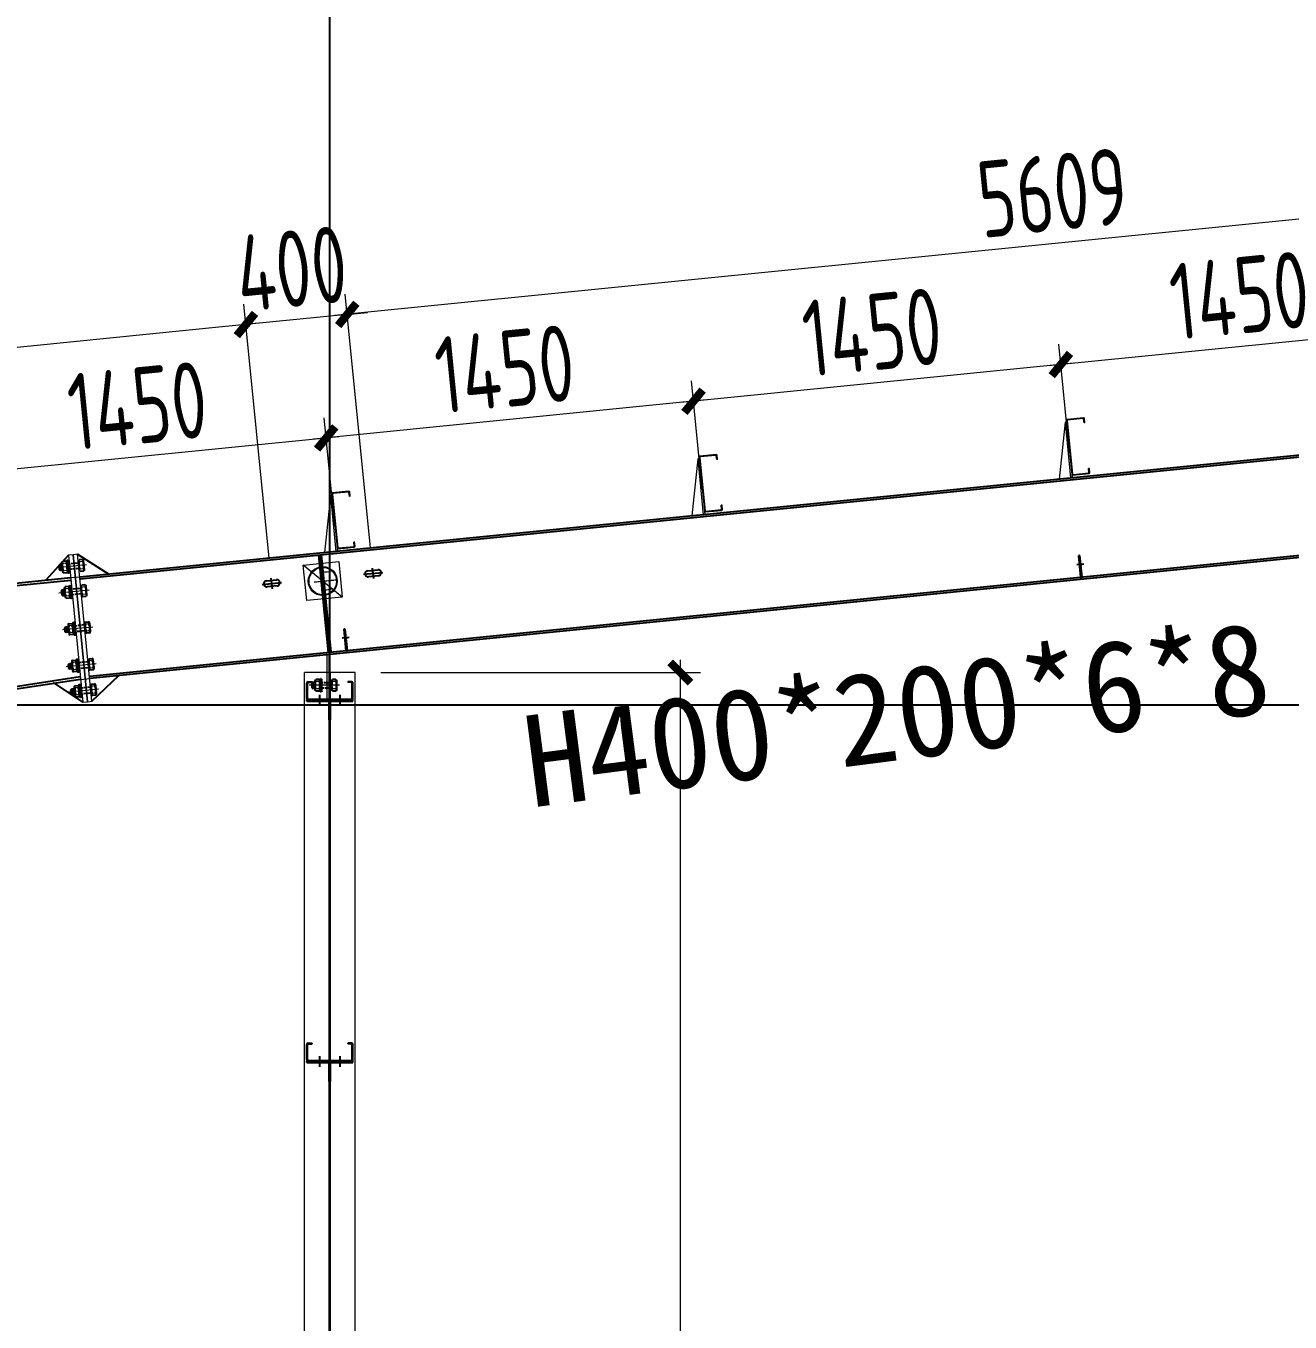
# Model space of a CAD drawing. Header units: millimetres. Extents: x -300006 to 582436, y -239689 to 0.
# Drawn here: x -84396 to -79431, y -214341 to -209249 of the extents above; entities that cross this region are included whole.
import ezdxf

# ---------------------------------------------------------------- set-up
doc = ezdxf.new("R2010")
doc.units = ezdxf.units.MM
for name, pattern in [('ACAD_ISO02W100', [15, 12, -3]), ('CENTERX2', [101.6, 63.5, -12.7, 12.7, -12.7]), ('DIVIDE2', [15.875, 6.35, -3.175, 0, -3.175, 0, -3.175])]:
    doc.linetypes.add(name, pattern=pattern)
for name, color, linetype in [('CENTER', 1, 'Continuous'), ('OTHEA', 253, 'Continuous'), ('PUB_HATCH', 8, 'Continuous'), ('一般文字', 6, 'Continuous'), ('螺栓', 15, 'Continuous')]:
    doc.layers.add(name, color=color, linetype=linetype)
doc.layers.add('钢架', color=7, linetype='Continuous', lineweight=25)
doc.styles.add('宋体', font='')
doc.styles.add('样式 1', font='gbenor.shx', dxfattribs={"width": 0.8, "height": 300})
doc.styles.get('宋体').set_extended_font_data('SimSun')
doc.dimstyles.new('1细化GJ实际标注', dxfattribs={"dimtxt": 800, "dimasz": 80, "dimexe": 80, "dimexo": 100, "dimgap": 50, "dimtad": 1, "dimdec": 0, "dimzin": 0, "dimdsep": 46, "dimtxsty": '样式 1', "dimblk1": 'ARCHTICK', "dimblk2": 'ARCHTICK', "dimsah": 1, "dimcen": 0.09, "dimdle": 50, "dimclrd": 252, "dimclre": 252, "dimclrt": 7, "dimadec": 0, "dimazin": 0, "dimtfac": 1, "dimtdec": 0, "dimtix": 1, "dimtmove": 2, "dimatfit": 3, "dimldrblk": 'ARCHTICK', "dimfxl": 80, "dimtolj": 1, "dimtzin": 0, "dimlwd": 13, "dimlwe": 13, "dimarcsym": 0})

# ---------------------------------------------------------------- blocks, each defined once
blk = doc.blocks.new('螺栓')
at = {"layer": 'CENTER', "lineweight": 18, "ltscale": 10}
blk.add_line((-69.5, 0), (50, 0), dxfattribs=at)
at = {"layer": '螺栓'}
for p, q in [((-58, -18.1), (-58, 18.1)), ((-58, 18.1), (-58, -18.1)), ((-55.3, 22), (-42.4, 22)), ((-39.7, -18.1), (-39.7, 18.1)), ((-39.7, -18.1), (-39.7, 18.1)), ((-39.7, -11), (-39.7, 11)), ((0, -22), (0, 22)), ((2.7, 24.7), (4.6, 24.7)), ((7.3, 22), (7.3, -22)), ((7.3, -18.1), (7.3, 18.1)), ((10.1, 22), (22.9, 22)), ((25.7, -18.1), (25.7, 18.1)), ((25.7, -18.1), (25.7, 18.1)), ((25.7, -11), (25.7, 11)), ((25.7, 11), (36.7, 11)), ((36.7, 11), (39.4, 8.2)), ((39.4, 8.2), (39.4, -7.9)), ((-58, -14.1), (-58, -18.1)), ((-42.4, -22), (-55.3, -22)), ((4.6, -24.8), (2.7, -24.8)), ((7.3, -14.1), (7.3, -18.1)), ((22.9, -22), (10.1, -22)), ((34.8, -11), (25.7, -11)), ((37.1, -11), (34.8, -11)), ((39.4, -7.9), (37.1, -11))]:
    blk.add_line(p, q, dxfattribs=at)
at = {"layer": '螺栓', "color": 5, "linetype": 'ACAD_ISO02W100'}
for p, q in [((-58, -11), (-58, 11)), ((7.3, 11), (-39.7, 11)), ((7.3, -11), (7.3, 11)), ((-39.7, -11), (7.3, -11))]:
    blk.add_line(p, q, dxfattribs=at)
at = {"layer": '螺栓', "lineweight": 18}
for p, q in [((-55.3, 14.1), (-42.4, 14.1)), ((10.1, 14.1), (22.9, 14.1)), ((-55.3, -14.1), (-42.4, -14.1)), ((10.1, -14.1), (22.9, -14.1))]:
    blk.add_line(p, q, dxfattribs=at)
at = {"layer": '螺栓', "color": 5}
for p, q in [((26, 0), (25.8, -11)), ((26.2, 11), (26, 0)), ((27.5, 0), (27.4, -0.7)), ((27.5, 5.1), (27.5, 3.6)), ((27.5, 2.9), (27.5, 1.5)), ((27.5, 0.7), (27.5, 0)), ((27.7, 11), (27.6, 10.2)), ((27.6, 9.5), (27.6, 8)), ((27.6, 7.3), (27.6, 5.8)), ((28.9, 0), (28.7, -11)), ((29.1, 11), (28.9, 0)), ((30.5, 5.1), (30.4, 3.6)), ((30.4, 2.9), (30.4, 1.4)), ((30.4, 0.7), (30.4, 0)), ((30.4, 0), (30.4, -0.8)), ((30.6, 11), (30.5, 10.1)), ((30.5, 9.4), (30.5, 8)), ((30.5, 7.2), (30.5, 5.8)), ((31.8, 0), (31.6, -11)), ((32, 11), (31.8, 0)), ((33.4, 5), (33.3, 3.5)), ((33.3, 2.8), (33.3, 1.4)), ((33.3, 0.6), (33.3, 0)), ((33.3, 0), (33.3, -0.8)), ((33.4, 9.4), (33.4, 7.9)), ((33.4, 7.2), (33.4, 5.7)), ((33.5, 11), (33.5, 10.1)), ((34.7, 0), (34.5, -11)), ((34.9, 11), (34.7, 0)), ((36.2, 2.8), (36.2, 1.3)), ((36.2, 0.6), (36.2, 0)), ((36.2, 0), (36.2, -0.9)), ((36.4, 9.3), (36.3, 7.9)), ((36.3, 7.1), (36.3, 5.7)), ((36.3, 5), (36.3, 3.5)), ((36.4, 11), (36.4, 10)), ((37.6, 0), (37.5, -10.5)), ((37.8, 9.8), (37.6, 0)), ((39.2, 2.7), (39.1, 1.3)), ((39.1, 0.5), (39.1, 0)), ((39.1, 0), (39.1, -0.9)), ((39.3, 8.4), (39.2, 7.8)), ((39.2, 7.1), (39.2, 5.6)), ((39.2, 4.9), (39.2, 3.4)), ((27.4, -5.8), (27.3, -7.3)), ((27.3, -8), (27.3, -9.4)), ((27.3, -10.2), (27.3, -11)), ((27.4, -1.4), (27.4, -2.9)), ((27.4, -3.6), (27.4, -5.1)), ((30.3, -5.9), (30.2, -7.3)), ((30.2, -8), (30.2, -9.5)), ((30.2, -10.2), (30.2, -11)), ((30.3, -1.5), (30.3, -2.9)), ((30.3, -3.7), (30.3, -5.1)), ((33.1, -8.1), (33.1, -9.5)), ((33.1, -10.3), (33.1, -11)), ((33.3, -1.5), (33.2, -3)), ((33.2, -3.7), (33.2, -5.2)), ((33.2, -5.9), (33.2, -7.4)), ((36.1, -8.1), (36, -9.6)), ((36, -10.3), (36, -11)), ((36.2, -1.6), (36.1, -3.1)), ((36.1, -3.8), (36.1, -5.2)), ((36.1, -6), (36.1, -7.4)), ((39.1, -1.6), (39, -3.1)), ((39, -3.8), (39, -5.3)), ((39, -6), (39, -7.5)), ((39, -8.2), (39, -8.5))]:
    blk.add_line(p, q, dxfattribs=at)
at = {"layer": '螺栓'}
for centre, radius, start, end in [((-53.8, 18.1), 4.18, 110.0359, 249.9631), ((-20.3, 0), 37.7, 157.9879, 202.0111), ((-43.9, 18.1), 4.18, 290.0359, 69.9631), ((-77.4, 0), 37.7, 337.9879, 22.0111), ((2.7, 22), 2.75, 89.9995, 179.9995), ((4.6, 22), 2.75, 359.9995, 89.9995), ((11.5, 18.1), 4.18, 110.0359, 249.9631), ((45.1, 0), 37.7, 157.9879, 202.0111), ((21.5, 18.1), 4.18, 290.0359, 69.9631), ((-12.1, 0), 37.7, 337.9879, 22.0111), ((-53.8, -18.1), 4.18, 110.0359, 249.9631), ((-43.9, -18.1), 4.18, 290.0359, 69.9631), ((2.7, -22), 2.75, 179.9995, 269.9995), ((4.6, -22), 2.75, 269.9995, 359.9995), ((11.5, -18.1), 4.18, 110.0359, 249.9631), ((21.5, -18.1), 4.18, 290.0359, 69.9631)]:
    blk.add_arc(centre, radius, start, end, dxfattribs=at)
blk = doc.blocks.new('_ArchTick')
at = {"color": 0, "linetype": 'ByBlock', "const_width": 0.4}
blk.add_lwpolyline([(-0.5, -0.5), (0.5, 0.5)], dxfattribs=at)
blk = doc.blocks.new('*D422')
at = {"color": 252, "lineweight": 13, "transparency": 16777216}
for p, q in [((-78854.1, -210781), (-78896.6, -210355.6)), ((-78838.9, -210430.3), (-80381.2, -210584.4)), ((-80296.9, -210925.1), (-80339.4, -210499.8))]:
    blk.add_line(p, q, dxfattribs=at)
at = {"layer": 'Defpoints', "color": 0, "transparency": 16777216}
for p in [(-80331.4, -210579.4), (-78844.1, -210880.5), (-80286.9, -211024.6)]:
    blk.add_point(p, dxfattribs=at)
at = {"color": 252, "lineweight": 13, "transparency": 16777216, "xscale": 80, "yscale": 80, "zscale": 80}
for p, rotation in [((-78888.6, -210435.2), 5.705221737522388), ((-80331.4, -210579.4), 185.7052217375224)]:
    blk.add_blockref('_ArchTick', p, dxfattribs=dict(at, rotation=rotation))
at = {"color": 7, "transparency": 16777216, "insert": (-79629.9, -210308.3), "char_height": 300, "attachment_point": 5, "rotation": 5.7052, "style": '样式 1'}
blk.add_mtext('\\A1;1450', dxfattribs=at)
blk = doc.blocks.new('*D423')
at = {"color": 252, "lineweight": 13, "transparency": 16777216}
for p, q in [((-80296.9, -210925.3), (-80339.4, -210499.9)), ((-80281.7, -210574.6), (-81824, -210728.6)), ((-81739.7, -211069.4), (-81782.2, -210644.1))]:
    blk.add_line(p, q, dxfattribs=at)
at = {"layer": 'Defpoints', "color": 0, "transparency": 16777216}
for p in [(-81774.2, -210723.7), (-80286.9, -211024.8), (-81729.7, -211168.9)]:
    blk.add_point(p, dxfattribs=at)
at = {"color": 252, "lineweight": 13, "transparency": 16777216, "xscale": 80, "yscale": 80, "zscale": 80}
for p, rotation in [((-80331.4, -210579.5), 5.705221737522388), ((-81774.2, -210723.7), 185.7052217375224)]:
    blk.add_blockref('_ArchTick', p, dxfattribs=dict(at, rotation=rotation))
at = {"color": 7, "transparency": 16777216, "insert": (-81072.7, -210452.6), "char_height": 300, "attachment_point": 5, "rotation": 5.7052, "style": '样式 1'}
blk.add_mtext('\\A1;1450', dxfattribs=at)
blk = doc.blocks.new('*D424')
at = {"color": 252, "lineweight": 13, "transparency": 16777216}
for p, q in [((-81739.7, -211069.6), (-81782.2, -210644.2)), ((-81724.5, -210718.8), (-83266.8, -210872.9)), ((-83182.5, -211213.7), (-83225, -210788.3))]:
    blk.add_line(p, q, dxfattribs=at)
at = {"layer": 'Defpoints', "color": 0, "transparency": 16777216}
for p in [(-83217, -210868), (-81729.7, -211169.1), (-83172.6, -211313.2)]:
    blk.add_point(p, dxfattribs=at)
at = {"color": 252, "lineweight": 13, "transparency": 16777216, "xscale": 80, "yscale": 80, "zscale": 80}
for p, rotation in [((-81774.2, -210723.8), 5.705221737522388), ((-83217, -210868), 185.7052217375224)]:
    blk.add_blockref('_ArchTick', p, dxfattribs=dict(at, rotation=rotation))
at = {"color": 7, "transparency": 16777216, "insert": (-82515.5, -210596.9), "char_height": 300, "attachment_point": 5, "rotation": 5.7052, "style": '样式 1'}
blk.add_mtext('\\A1;1450', dxfattribs=at)
blk = doc.blocks.new('*D425')
at = {"color": 252, "lineweight": 13, "transparency": 16777216}
for p, q in [((-83182.5, -211213.8), (-83225, -210788.5)), ((-83167.3, -210863.1), (-84709.6, -211017.2)), ((-84625.3, -211358), (-84667.8, -210932.6))]:
    blk.add_line(p, q, dxfattribs=at)
at = {"layer": 'Defpoints', "color": 0, "transparency": 16777216}
for p in [(-84659.8, -211012.2), (-83172.5, -211313.3), (-84615.4, -211457.5)]:
    blk.add_point(p, dxfattribs=at)
at = {"color": 252, "lineweight": 13, "transparency": 16777216, "xscale": 80, "yscale": 80, "zscale": 80}
for p, rotation in [((-83217, -210868.1), 5.705221737522388), ((-84659.8, -211012.2), 185.7052217375224)]:
    blk.add_blockref('_ArchTick', p, dxfattribs=dict(at, rotation=rotation))
at = {"color": 7, "transparency": 16777216, "insert": (-83958.3, -210741.2), "char_height": 300, "attachment_point": 5, "rotation": 5.7052, "style": '样式 1'}
blk.add_mtext('\\A1;1450', dxfattribs=at)
blk = doc.blocks.new('*D463')
at = {"color": 252, "lineweight": 13, "transparency": 16777216}
for p, q in [((-77461.2, -210742.1), (-77560.9, -209744.8)), ((-77503.2, -209819.5), (-83184, -210387.5)), ((-83042.5, -211300.2), (-83142.2, -210303))]:
    blk.add_line(p, q, dxfattribs=at)
at = {"layer": 'Defpoints', "color": 0, "transparency": 16777216}
for p in [(-83134.2, -210382.6), (-77451.2, -210841.6), (-83032.5, -211399.7)]:
    blk.add_point(p, dxfattribs=at)
at = {"color": 252, "lineweight": 13, "transparency": 16777216, "xscale": 80, "yscale": 80, "zscale": 80}
for p, rotation in [((-77552.9, -209824.4), 5.710593137500392), ((-83134.2, -210382.6), 185.7105931375004)]:
    blk.add_blockref('_ArchTick', p, dxfattribs=dict(at, rotation=rotation))
at = {"color": 7, "transparency": 16777216, "insert": (-80363.5, -209904.5), "char_height": 300, "attachment_point": 5, "rotation": 5.7106, "style": '样式 1'}
blk.add_mtext('\\A1;5609', dxfattribs=at)
blk = doc.blocks.new('*D464')
at = {"color": 252, "lineweight": 13, "transparency": 16777216}
for p, q in [((-83042.5, -211300.2), (-83142.2, -210303)), ((-83440.5, -211340), (-83540.2, -210342.8)), ((-83134.2, -210382.6), (-83054.6, -210374.6)), ((-83532.2, -210422.4), (-83611.8, -210430.3)), ((-83134.2, -210382.6), (-83532.2, -210422.4))]:
    blk.add_line(p, q, dxfattribs=at)
at = {"layer": 'Defpoints', "color": 0, "transparency": 16777216}
for p in [(-83532.2, -210422.4), (-83032.5, -211399.7), (-83430.5, -211439.5)]:
    blk.add_point(p, dxfattribs=at)
at = {"color": 252, "lineweight": 13, "transparency": 16777216, "xscale": 80, "yscale": 80, "zscale": 80}
for p, rotation in [((-83134.2, -210382.6), 185.7105931375004), ((-83532.2, -210422.4), 5.710593137500421)]:
    blk.add_blockref('_ArchTick', p, dxfattribs=dict(at, rotation=rotation))
at = {"color": 7, "transparency": 16777216, "insert": (-83353.1, -210203.5), "char_height": 300, "attachment_point": 5, "rotation": 5.7106, "style": '样式 1'}
blk.add_mtext('\\A1;400', dxfattribs=at)
blk = doc.blocks.new('*D465')
at = {"color": 252, "lineweight": 13, "transparency": 16777216}
for p, q in [((-83440.5, -211340), (-83540.2, -210342.8)), ((-83482.5, -210417.4), (-88654.2, -210934.6)), ((-88512.6, -211847.2), (-88612.4, -210850))]:
    blk.add_line(p, q, dxfattribs=at)
at = {"layer": 'Defpoints', "color": 0, "transparency": 16777216}
for p in [(-88604.4, -210929.6), (-83430.5, -211439.5), (-88502.7, -211946.7)]:
    blk.add_point(p, dxfattribs=at)
at = {"color": 252, "lineweight": 13, "transparency": 16777216, "xscale": 80, "yscale": 80, "zscale": 80}
for p, rotation in [((-83532.2, -210422.4), 5.710593137500392), ((-88604.4, -210929.6), 185.7105931375004)]:
    blk.add_blockref('_ArchTick', p, dxfattribs=dict(at, rotation=rotation))
at = {"color": 7, "transparency": 16777216, "insert": (-86088.2, -210477), "char_height": 300, "attachment_point": 5, "rotation": 5.7106, "style": '样式 1'}
blk.add_mtext('\\A1;5097', dxfattribs=at)
blk = doc.blocks.new('*D528')
at = {"color": 252, "lineweight": 13, "transparency": 16777216}
for p, q in [((-81826.1, -211739.4), (-81826.1, -221940.7)), ((-83002.5, -211789.4), (-81746.1, -211789.4)), ((-83002.5, -221890.7), (-81746.1, -221890.7))]:
    blk.add_line(p, q, dxfattribs=at)
at = {"layer": 'Defpoints', "color": 0, "transparency": 16777216}
for p in [(-83102.5, -211789.4), (-83102.5, -221890.7), (-81826.1, -221890.7)]:
    blk.add_point(p, dxfattribs=at)
at = {"color": 252, "lineweight": 13, "transparency": 16777216, "xscale": 80, "yscale": 80, "zscale": 80}
for p, rotation in [((-81826.1, -211789.4), 90), ((-81826.1, -221890.7), 270)]:
    blk.add_blockref('_ArchTick', p, dxfattribs=dict(at, rotation=rotation))
at = {"color": 7, "transparency": 16777216, "insert": (-82026.1, -216840.1), "char_height": 300, "attachment_point": 5, "rotation": 90, "style": '样式 1'}
blk.add_mtext('\\A1;10101', dxfattribs=at)

msp = doc.modelspace()

# ---------------------------------------------------------------- linework, layer by layer
at = {"color": 1}
for p, q in [((-83202.5, -221915.7), (-83202.5, -200167.6)), ((-113565.6, -211915.7), (-52679.5, -211915.7))]:
    msp.add_line(p, q, dxfattribs=at)
at = {"color": 0}
for p, q in [((-77202.5, -210716.2), (-84184.5, -211414.4)), ((-77201.7, -210724.2), (-84183.8, -211422.4)), ((-77163.5, -211106.2), (-84145.5, -211804.5)), ((-77162.7, -211114.2), (-84144.7, -211812.4)), ((-83207.4, -211710.6), (-83245.6, -211328.5)), ((-83202.5, -211710.1), (-83240.7, -211328.1)), ((-83197.5, -211709.6), (-83235.7, -211327.6)), ((-84220.4, -211418), (-88969.5, -211892.9)), ((-84219.4, -211427.9), (-88968.5, -211902.8)), ((-84182.9, -211806.5), (-88953, -212533.3)), ((-84181.4, -211816.3), (-88951.5, -212543.2))]:
    msp.add_line(p, q, dxfattribs=at)
at = {"color": 3, "lineweight": 13}
for p, q in [((-80242.4, -210788.9), (-80307.1, -210795.2)), ((-80242.4, -210788.9), (-80307.1, -210795.2)), ((-80315, -210806.1), (-80338.4, -211029.8)), ((-80315, -210806.1), (-80338.4, -211029.8)), ((-80309, -210805.5), (-80315, -210806.1)), ((-80309, -210805.5), (-80315, -210806.1)), ((-80315, -210806.1), (-80292.9, -211025.2)), ((-80315, -210806.1), (-80292.9, -211025.2)), ((-80315, -210806.1), (-80292.9, -211025.2)), ((-80315, -210806.1), (-80292.9, -211025.2)), ((-80309.8, -210797.2), (-80286.9, -211024.6)), ((-80309.8, -210797.2), (-80286.9, -211024.6)), ((-80309.7, -210798.5), (-80288.3, -211011.7)), ((-80309.7, -210798.5), (-80288.3, -211011.7)), ((-80309, -210805.5), (-80286.9, -211024.6)), ((-80309, -210805.5), (-80286.9, -211024.6)), ((-80306.5, -210800.2), (-80285.5, -211009.4)), ((-80306.5, -210800.2), (-80285.5, -211009.4)), ((-80244.1, -210792.1), (-80304.8, -210798)), ((-80244.1, -210792.1), (-80304.8, -210798)), ((-80240.3, -210808.8), (-80241.9, -210793.9)), ((-80240.3, -210808.8), (-80241.9, -210793.9)), ((-80237.3, -210808.5), (-80240.3, -210808.8)), ((-80237.3, -210808.5), (-80240.3, -210808.8)), ((-80237.3, -210808.5), (-80239.1, -210791.6)), ((-80237.3, -210808.5), (-80239.1, -210791.6)), ((-81752.6, -210941.4), (-81729.7, -211168.9)), ((-81752.6, -210941.4), (-81729.7, -211168.9)), ((-81685.2, -210933.2), (-81749.9, -210939.5)), ((-81685.2, -210933.2), (-81749.9, -210939.5)), ((-81686.9, -210936.4), (-81747.6, -210942.3)), ((-81686.9, -210936.4), (-81747.6, -210942.3)), ((-81683.1, -210953.1), (-81684.7, -210938.2)), ((-81683.1, -210953.1), (-81684.7, -210938.2)), ((-81680.1, -210952.8), (-81681.9, -210935.9)), ((-81680.1, -210952.8), (-81681.9, -210935.9)), ((-81757.8, -210950.4), (-81781.2, -211174.1)), ((-81757.8, -210950.4), (-81781.2, -211174.1)), ((-81751.8, -210949.8), (-81757.8, -210950.4)), ((-81751.8, -210949.8), (-81757.8, -210950.4)), ((-81757.8, -210950.4), (-81735.7, -211169.5)), ((-81757.8, -210950.4), (-81735.7, -211169.5)), ((-81757.8, -210950.4), (-81735.7, -211169.5)), ((-81757.8, -210950.4), (-81735.7, -211169.5)), ((-81752.5, -210942.8), (-81731.1, -211156)), ((-81752.5, -210942.8), (-81731.1, -211156)), ((-81751.8, -210949.8), (-81729.7, -211168.9)), ((-81751.8, -210949.8), (-81729.7, -211168.9)), ((-81749.4, -210944.5), (-81728.3, -211153.7)), ((-81749.4, -210944.5), (-81728.3, -211153.7)), ((-81680.1, -210952.8), (-81683.1, -210953.1)), ((-81680.1, -210952.8), (-81683.1, -210953.1)), ((-80219.4, -210987.9), (-80222.4, -210988.2)), ((-80219.4, -210987.9), (-80222.4, -210988.2)), ((-80220.9, -211003.1), (-80222.4, -210988.2)), ((-80220.9, -211003.1), (-80222.4, -210988.2)), ((-80217.7, -211004.8), (-80219.4, -210987.9)), ((-80217.7, -211004.8), (-80219.4, -210987.9)), ((-80286.9, -211024.6), (-80338.4, -211029.8)), ((-80286.9, -211024.6), (-80338.4, -211029.8)), ((-80285, -211014.4), (-80220.3, -211008.1)), ((-80285, -211014.4), (-80220.3, -211008.1)), ((-80283.3, -211011.2), (-80222.6, -211005.3)), ((-80283.3, -211011.2), (-80222.6, -211005.3)), ((-83200.6, -211094.7), (-83224, -211318.3)), ((-83200.6, -211094.7), (-83224, -211318.3)), ((-83194.6, -211094), (-83200.6, -211094.7)), ((-83194.6, -211094), (-83200.6, -211094.7)), ((-83200.6, -211094.7), (-83178.5, -211313.8)), ((-83200.6, -211094.7), (-83178.5, -211313.8)), ((-83200.6, -211094.7), (-83178.5, -211313.8)), ((-83200.6, -211094.7), (-83178.5, -211313.8)), ((-83195.4, -211085.7), (-83172.6, -211313.2)), ((-83195.4, -211085.7), (-83172.6, -211313.2)), ((-83195.3, -211087.1), (-83173.9, -211300.3)), ((-83195.3, -211087.1), (-83173.9, -211300.3)), ((-83194.6, -211094), (-83172.6, -211313.2)), ((-83194.6, -211094), (-83172.6, -211313.2)), ((-83128, -211077.5), (-83192.7, -211083.8)), ((-83128, -211077.5), (-83192.7, -211083.8)), ((-83192.2, -211088.8), (-83171.1, -211298)), ((-83192.2, -211088.8), (-83171.1, -211298)), ((-83129.7, -211080.7), (-83190.4, -211086.6)), ((-83129.7, -211080.7), (-83190.4, -211086.6)), ((-83125.9, -211097.4), (-83127.5, -211082.5)), ((-83125.9, -211097.4), (-83127.5, -211082.5)), ((-83122.9, -211097.1), (-83124.7, -211080.2)), ((-83122.9, -211097.1), (-83124.7, -211080.2)), ((-83122.9, -211097.1), (-83125.9, -211097.4)), ((-83122.9, -211097.1), (-83125.9, -211097.4)), ((-81662.2, -211132.2), (-81665.2, -211132.5)), ((-81662.2, -211132.2), (-81665.2, -211132.5)), ((-81663.7, -211147.4), (-81665.2, -211132.5)), ((-81663.7, -211147.4), (-81665.2, -211132.5)), ((-81660.5, -211149.1), (-81662.2, -211132.2)), ((-81660.5, -211149.1), (-81662.2, -211132.2)), ((-81729.7, -211168.9), (-81781.2, -211174.1)), ((-81729.7, -211168.9), (-81781.2, -211174.1)), ((-81727.8, -211158.7), (-81663.1, -211152.4)), ((-81727.8, -211158.7), (-81663.1, -211152.4)), ((-81726.1, -211155.5), (-81665.4, -211149.6)), ((-81726.1, -211155.5), (-81665.4, -211149.6)), ((-83170.6, -211302.9), (-83105.9, -211296.6)), ((-83170.6, -211302.9), (-83105.9, -211296.6)), ((-83168.9, -211299.7), (-83108.2, -211293.9)), ((-83168.9, -211299.7), (-83108.2, -211293.9)), ((-83105.1, -211276.4), (-83108, -211276.8)), ((-83105.1, -211276.4), (-83108, -211276.8)), ((-83106.5, -211291.7), (-83108, -211276.8)), ((-83106.5, -211291.7), (-83108, -211276.8)), ((-83103.3, -211293.4), (-83105.1, -211276.4)), ((-83103.3, -211293.4), (-83105.1, -211276.4)), ((-83172.6, -211313.2), (-83224, -211318.3)), ((-83172.6, -211313.2), (-83224, -211318.3))]:
    msp.add_line(p, q, dxfattribs=at)
at = {"color": 4, "linetype": 'ByBlock', "lineweight": 18}
for p, q in [((-84211.2, -211326.6), (-84229.1, -211328.4)), ((-84229.1, -211328.4), (-84172.7, -211905.9)), ((-84193.3, -211324.9), (-84211.2, -211326.6)), ((-84211.2, -211326.6), (-84154.8, -211904.2)), ((-84154.8, -211904.2), (-84211.2, -211326.6)), ((-84136.8, -211902.4), (-84193.3, -211324.9)), ((-83153.8, -211493), (-83307.1, -211367.6)), ((-84184.5, -211414.4), (-84220.4, -211417.9)), ((-84181.4, -211816.3), (-84145.6, -211812.8)), ((-84172.7, -211905.9), (-84154.8, -211904.2)), ((-84154.8, -211904.2), (-84136.8, -211902.4))]:
    msp.add_line(p, q, dxfattribs=at)
at = {"color": 4, "linetype": 'CENTERX2', "lineweight": 13, "ltscale": 0.1}
for p, q in [((-83243.6, -211396.4), (-83202.9, -211392.3)), ((-83264.6, -211433.7), (-83172.5, -211424.5)), ((-83236.6, -211466.1), (-83196, -211462))]:
    msp.add_line(p, q, dxfattribs=at)
for p, q in [((-83070.1, -211403.4), (-82995, -211395.9)), ((-83053.6, -211389.7), (-83013.8, -211385.8)), ((-83030.4, -211420.4), (-83034.6, -211379)), ((-83468.1, -211443.3), (-83393, -211435.7)), ((-83451.6, -211429.5), (-83411.8, -211425.6)), ((-83409.4, -211449.4), (-83449.2, -211453.4)), ((-83428.4, -211460.2), (-83432.6, -211418.8)), ((-83011.4, -211409.6), (-83051.2, -211413.6))]:
    msp.add_line(p, q)
at = {"color": 0, "linetype": 'ByBlock', "lineweight": 18}
for p, q in [((-83302.5, -221890.7), (-83302.5, -211789.4)), ((-83102.5, -211789.4), (-83302.5, -211789.4)), ((-83205, -221890.7), (-83205, -211789.4)), ((-83200, -221890.7), (-83200, -211789.4)), ((-83102.5, -221890.7), (-83102.5, -211789.4)), ((-83202.5, -221915.7), (-83202.5, -211868.8))]:
    msp.add_line(p, q, dxfattribs=at)
at = {"color": 0, "ltscale": 1.5}
msp.add_line((-84172.7, -211905.9), (-84287.4, -211828.7), dxfattribs=at)
at = {"color": 3}
for p, q in [((-83292.5, -211890.8), (-83292.5, -211830.8)), ((-83290.5, -211890.8), (-83290.5, -211830.8)), ((-83287.5, -211825.8), (-83272.5, -211825.8)), ((-83287.5, -211827.8), (-83272.5, -211827.8)), ((-83272.5, -211827.8), (-83272.5, -211825.8)), ((-83117.5, -211825.8), (-83132.5, -211825.8)), ((-83132.5, -211825.8), (-83132.5, -211827.8)), ((-83117.5, -211827.8), (-83132.5, -211827.8)), ((-83114.5, -211890.8), (-83114.5, -211830.8)), ((-83112.5, -211890.8), (-83112.5, -211830.8)), ((-83292.5, -211895.8), (-83112.5, -211895.8)), ((-83292.5, -211901.8), (-83292.5, -211895.8)), ((-83292.5, -211901.8), (-83112.5, -211901.8)), ((-83287.5, -211893.8), (-83117.5, -211893.8)), ((-83205.5, -211975.8), (-83205.5, -211901.8)), ((-83199.5, -211975.8), (-83199.5, -211901.8)), ((-83112.5, -211901.8), (-83112.5, -211895.8)), ((-83205.5, -211975.8), (-83199.5, -211975.8)), ((-83292.5, -213310.8), (-83292.5, -213250.8)), ((-83290.5, -213310.8), (-83290.5, -213250.8)), ((-83287.5, -213245.8), (-83272.5, -213245.8)), ((-83287.5, -213247.8), (-83272.5, -213247.8)), ((-83272.5, -213247.8), (-83272.5, -213245.8)), ((-83117.5, -213245.8), (-83132.5, -213245.8)), ((-83132.5, -213245.8), (-83132.5, -213247.8)), ((-83117.5, -213247.8), (-83132.5, -213247.8)), ((-83114.5, -213310.8), (-83114.5, -213250.8)), ((-83112.5, -213310.8), (-83112.5, -213250.8)), ((-83292.5, -213315.8), (-83112.5, -213315.8)), ((-83292.5, -213321.8), (-83292.5, -213315.8)), ((-83292.5, -213321.8), (-83112.5, -213321.8)), ((-83287.5, -213313.8), (-83117.5, -213313.8)), ((-83205.5, -213395.8), (-83205.5, -213321.8)), ((-83199.5, -213395.8), (-83199.5, -213321.8)), ((-83112.5, -213321.8), (-83112.5, -213315.8)), ((-83205.5, -213395.8), (-83199.5, -213395.8))]:
    msp.add_line(p, q, dxfattribs=at)
at = {"color": 3, "linetype": 'DIVIDE2', "ltscale": 10}
for p, q in [((-83242.5, -211918.5), (-83242.5, -211877)), ((-83162.5, -211918.5), (-83162.5, -211877)), ((-83242.5, -213338.5), (-83242.5, -213297)), ((-83162.5, -213338.5), (-83162.5, -213297))]:
    msp.add_line(p, q, dxfattribs=at)
at = {"color": 4, "linetype": 'ByBlock', "lineweight": 18}
msp.add_lwpolyline([(-83307.1, -211367.6), (-83167.8, -211353.6), (-83153.8, -211493), (-83293.1, -211506.9)], close=True, dxfattribs=at)
for points in [[(-80241.1, -211363.8), (-80268.5, -211366.5)], [(-83126.7, -211652.3), (-83154.1, -211655.1)]]:
    msp.add_lwpolyline(points)
at = {"const_width": 10}
for points in [[(-80248, -211364.5), (-80262.2, -211365.9)], [(-83133.6, -211653), (-83147.8, -211654.4)]]:
    msp.add_lwpolyline(points, dxfattribs=at)
at = {"color": 4, "linetype": 'ByBlock', "lineweight": 18}
for radius in [57, 54]:
    msp.add_circle((-83230.4, -211430.3), radius, dxfattribs=at)
at = {"color": 3, "lineweight": 13}
for centre, radius, start, end in [((-80242.1, -210791.9), 3, 5.9977, 95.9977), ((-80242.1, -210791.9), 3, 5.9977, 95.9977), ((-80306.8, -210798.2), 3, 95.9977, 185.9977), ((-80306.8, -210798.2), 3, 95.9977, 185.9977), ((-80304.6, -210800), 2, 95.9977, 185.9977), ((-80304.6, -210800), 2, 95.9977, 185.9977), ((-80243.9, -210794.1), 2, 5.9977, 95.9977), ((-80243.9, -210794.1), 2, 5.9977, 95.9977), ((-81749.6, -210942.5), 3, 95.9977, 185.9977), ((-81749.6, -210942.5), 3, 95.9977, 185.9977), ((-81747.4, -210944.3), 2, 95.9977, 185.9977), ((-81747.4, -210944.3), 2, 95.9977, 185.9977), ((-81686.7, -210938.4), 2, 5.9977, 95.9977), ((-81686.7, -210938.4), 2, 5.9977, 95.9977), ((-81684.9, -210936.2), 3, 5.9977, 95.9977), ((-81684.9, -210936.2), 3, 5.9977, 95.9977), ((-80285.3, -211011.4), 3, 185.9977, 275.9977), ((-80285.3, -211011.4), 3, 185.9977, 275.9977), ((-80283.5, -211009.2), 2, 185.9977, 275.9977), ((-80283.5, -211009.2), 2, 185.9977, 275.9977), ((-80222.8, -211003.3), 2, 275.9977, 5.9977), ((-80222.8, -211003.3), 2, 275.9977, 5.9977), ((-80220.7, -211005.1), 3, 275.9977, 5.9977), ((-80220.7, -211005.1), 3, 275.9977, 5.9977), ((-83192.4, -211086.8), 3, 95.9977, 185.9977), ((-83192.4, -211086.8), 3, 95.9977, 185.9977), ((-83190.2, -211088.6), 2, 95.9977, 185.9977), ((-83190.2, -211088.6), 2, 95.9977, 185.9977), ((-83129.5, -211082.7), 2, 5.9977, 95.9977), ((-83129.5, -211082.7), 2, 5.9977, 95.9977), ((-83127.7, -211080.5), 3, 5.9977, 95.9977), ((-83127.7, -211080.5), 3, 5.9977, 95.9977), ((-81728.1, -211155.7), 3, 185.9977, 275.9977), ((-81728.1, -211155.7), 3, 185.9977, 275.9977), ((-81726.3, -211153.5), 2, 185.9977, 275.9977), ((-81726.3, -211153.5), 2, 185.9977, 275.9977), ((-81665.7, -211147.6), 2, 275.9977, 5.9977), ((-81665.7, -211147.6), 2, 275.9977, 5.9977), ((-81663.5, -211149.4), 3, 275.9977, 5.9977), ((-81663.5, -211149.4), 3, 275.9977, 5.9977), ((-83169.1, -211297.8), 2, 185.9977, 275.9977), ((-83169.1, -211297.8), 2, 185.9977, 275.9977), ((-83108.5, -211291.9), 2, 275.9977, 5.9977), ((-83108.5, -211291.9), 2, 275.9977, 5.9977), ((-83106.3, -211293.7), 3, 275.9977, 5.9977), ((-83106.3, -211293.7), 3, 275.9977, 5.9977), ((-83170.9, -211300), 3, 185.9977, 275.9977), ((-83170.9, -211300), 3, 185.9977, 275.9977)]:
    msp.add_arc(centre, radius, start, end, dxfattribs=at)
for centre, start, end in [((-83052.4, -211401.7), 95.7106, 275.7106), ((-83012.6, -211397.7), 275.7106, 95.7106), ((-83450.4, -211441.5), 95.7106, 275.7106), ((-83410.6, -211437.5), 275.7106, 95.7106)]:
    msp.add_arc(centre, 12, start, end)
at = {"color": 3}
for centre, radius, start, end in [((-83287.5, -211830.8), 5, 90, 180), ((-83287.5, -211830.8), 3, 90, 180), ((-83117.5, -211830.8), 5, 0, 90), ((-83117.5, -211830.8), 3, 0, 90), ((-83287.5, -211890.8), 5, 180, 270), ((-83287.5, -211890.8), 3, 180, 270), ((-83117.5, -211890.8), 5, 270, 0), ((-83117.5, -211890.8), 3, 270, 0), ((-83287.5, -213250.8), 5, 90, 180), ((-83287.5, -213250.8), 3, 90, 180), ((-83117.5, -213250.8), 5, 0, 90), ((-83117.5, -213250.8), 3, 0, 90), ((-83287.5, -213310.8), 5, 180, 270), ((-83287.5, -213310.8), 3, 180, 270), ((-83117.5, -213310.8), 5, 270, 0), ((-83117.5, -213310.8), 3, 270, 0)]:
    msp.add_arc(centre, radius, start, end, dxfattribs=at)
at = {"layer": 'OTHEA', "color": 0}
for p, q in [((-80256.2, -211330.1), (-80262.2, -211330.7)), ((-80262.2, -211330.7), (-80253.7, -211415.3)), ((-80247.7, -211414.7), (-80256.2, -211330.1)), ((-80258.7, -211365.7), (-80252.7, -211364.8)), ((-80253.7, -211415.3), (-80247.7, -211414.7)), ((-83141.8, -211618.7), (-83147.8, -211619.3)), ((-83147.8, -211619.3), (-83139.3, -211703.8)), ((-83144.3, -211654.2), (-83138.3, -211653.3)), ((-83133.3, -211703.2), (-83141.8, -211618.7)), ((-83139.3, -211703.8), (-83133.3, -211703.2))]:
    msp.add_line(p, q, dxfattribs=at)
at = {"layer": 'PUB_HATCH', "color": 0}
for p, q in [((-84229.1, -211328.4), (-84319.2, -211427.6)), ((-84193.3, -211324.9), (-84070, -211403.4)), ((-84136.8, -211902.4), (-84031.5, -211801.4)), ((-84136.8, -211902.4), (-84031.5, -211801.4))]:
    msp.add_line(p, q, dxfattribs=at)
at = {"layer": '钢架', "color": 0, "lineweight": 18}
for p, q in [((-83205, -211719.4), (-83215, -211719.4)), ((-83215, -211719.4), (-83215, -211899.4)), ((-83205, -211899.4), (-83205, -211719.4)), ((-83215, -211839.4), (-83205, -211839.4)), ((-83215, -211899.4), (-83205, -211899.4))]:
    msp.add_line(p, q, dxfattribs=at)

# ---------------------------------------------------------------- block references
at = {"layer": '钢架', "color": 4, "lineweight": 18, "xscale": -1, "rotation": 5.583180671603003}
for p in [(-84227, -211373.2), (-84217.2, -211472.8)]:
    msp.add_blockref('螺栓', p, dxfattribs=at)
at = {"layer": '钢架', "color": 4, "lineweight": 18, "rotation": 185.5831806716029}
for p in [(-84203.1, -211617.4), (-84189, -211762), (-84179.3, -211861.5)]:
    msp.add_blockref('螺栓', p, dxfattribs=at)
at = {"layer": '钢架', "lineweight": 18, "xscale": -1}
msp.add_blockref('螺栓', (-83234.3, -211839.4), dxfattribs=at)

# ---------------------------------------------------------------- texts
at = {"layer": '一般文字', "color": 6, "lineweight": 20, "style": '宋体'}
msp.add_text('H400*200*6*8', height=360.5, rotation=7.35, dxfattribs=at).set_placement((-82413.1, -212320.1))

# ---------------------------------------------------------------- dimensions: what is measured, and where the dimension line sits
at = {"color": 0}
for p1, p2, distance, picture, middle in [((-77451.2, -210841.6), (-83032.5, -211399.7), -1022.2, '*D463', (-80363.5, -209904.5)), ((-78844.1, -210880.5), (-80286.9, -211024.6), -447.5, '*D422', (-79629.9, -210308.3)), ((-80286.9, -211024.8), (-81729.7, -211168.9), -447.5, '*D423', (-81072.7, -210452.6)), ((-81729.7, -211169.1), (-83172.6, -211313.2), -447.5, '*D424', (-82515.5, -210596.9)), ((-83172.5, -211313.3), (-84615.4, -211457.5), -447.5, '*D425', (-83958.3, -210741.2))]:
    dim = msp.add_aligned_dim(p1=p1, p2=p2, distance=distance, dimstyle='1细化GJ实际标注', dxfattribs=at)
    dim.commit()
    dim.dimension.update_dxf_attribs({"geometry": picture, "text_midpoint": middle})
for base, p1, p2, angle, picture, middle in [((-83532.2, -210422.4), (-83032.5, -211399.7), (-83430.5, -211439.5), 5.7106, '*D464', (-83353.1, -210203.5)), ((-88604.4, -210929.6), (-83430.5, -211439.5), (-88502.7, -211946.7), 5.7106, '*D465', (-86088.2, -210477)), ((-81826.1, -221890.7), (-83102.5, -211789.4), (-83102.5, -221890.7), 90, '*D528', (-82026.1, -216840.1))]:
    dim = msp.add_linear_dim(base=base, p1=p1, p2=p2, angle=angle, dimstyle='1细化GJ实际标注', dxfattribs=at)
    dim.commit()
    dim.dimension.update_dxf_attribs({"geometry": picture, "text_midpoint": middle})

doc.saveas('drawing.dxf')
